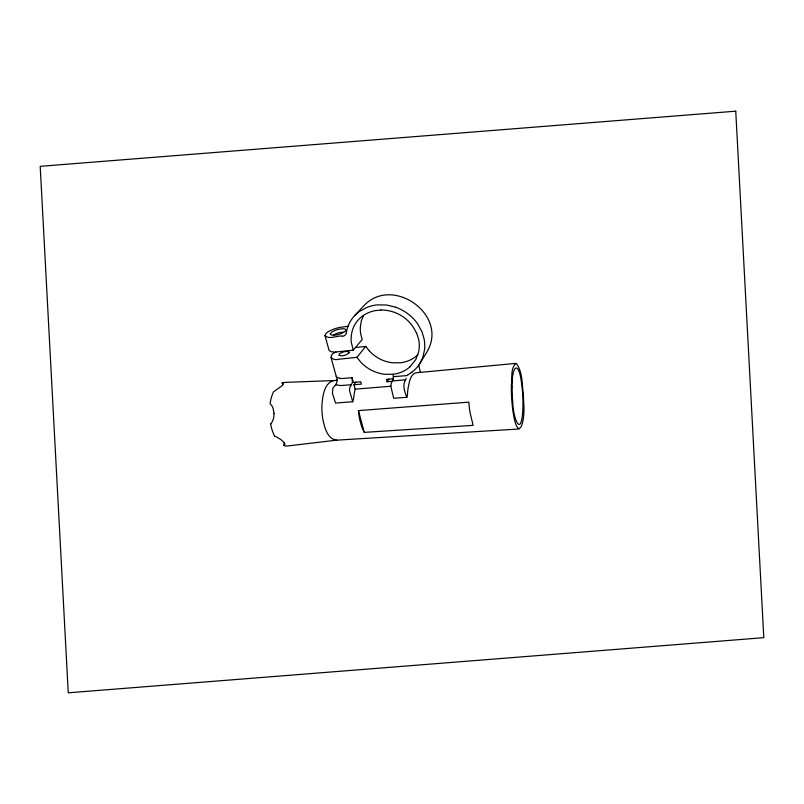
<?xml version="1.0" encoding="UTF-8"?>
<svg xmlns="http://www.w3.org/2000/svg" width="804" height="804" viewBox="0 0 804 804"><rect width="100%" height="100%" fill="white"/><g stroke="black" fill="none" stroke-linecap="round" stroke-linejoin="round"><path stroke-width="1.21" d="M511.344 385.498C512.419 378.674 510.128 367.719 516.248 363.398C522.731 371.749 521.907 383.97 523.334 394.091A195.382 188.819 -28.4 0 1 523.635 401.879C525.695 425.467 517.133 443.828 512.691 409.246A180.96 174.88 -28.4 0 1 511.364 385.498M283.279 383.699L282.767 384.764L282.164 382.825A8.331 8.05 -28.4 0 1 284.465 382.413L333.801 380.563C324.283 382.875 322.786 395.769 321.992 404.1A69.516 67.174 -28.4 0 0 322.977 420.01C324.705 427.567 327.399 439.004 336.524 440.17L519.213 428.994M283.812 445.486C283.902 440.2 286.103 445.114 283.812 445.486A8.693 8.402 -28.4 0 0 287.701 445.959L336.856 440.14M409.909 366.885L415.718 359.71L418.633 352.011A31.135 30.09 -28.4 0 0 418.633 339.288L416.522 332.745M363.549 315.339L361.267 321.057L360.323 327.228A32.441 31.346 -28.4 0 0 360.936 335.017L362.242 339.439L353.237 350.182L334.856 352.112L331.027 351.7L329.087 350.454L324.997 335.65C325.59 331.791 330.665 330.605 333.72 329.127A44.682 43.175 -28.4 0 1 339.66 327.439L348.011 326.263M515.766 363.388L415.819 372.815C409.939 374.815 409.347 382.603 408.141 387.799A70.45 68.089 -28.4 0 0 407.467 394.161A35.105 33.929 -28.4 0 1 407.377 395.216L406.824 397.297L393.679 398.271L390.834 386.272L391.257 383.267L393.327 378.986L393.146 374.282L384.402 374.262A39.547 38.21 -28.4 0 1 371.579 370.302L370.373 369.659A42.431 41.004 -28.4 0 1 360.845 362.252L356.916 357.328L339.198 359.197C331.63 361.247 327.449 355.267 335.982 352.051M406.161 378.372A5.527 5.347 -28.4 0 1 405.578 379.789C402.161 384.975 404.713 392.181 406.824 397.297M412.1 372.021L412.211 371.94A31.587 30.522 -28.4 0 0 420.11 363.137L427.035 351.75C448.964 314.856 392.302 274.978 363.8 305.801L353.79 316.555A32.2 31.115 -28.4 0 0 346.383 332.524M420.11 363.137L422.803 357.619L424.582 349.479A39.517 38.19 -28.4 0 0 424.11 338.926L422.08 332.012L417.718 323.982A47.758 46.16 -28.4 0 0 395.679 307.218M392.382 381.277L387.086 381.759L388.814 379.166M355.207 389.166A55.587 53.717 -28.4 0 0 353.609 398.653L352.725 401.709L349.489 390.422L349.83 387.347L352.423 382.583L352.072 377.649L344.383 378.382A19.346 18.693 -28.4 0 1 339.62 378.322M282.717 384.835L281.933 385.749A16.552 15.99 -28.4 0 1 281.691 386L273.481 391.87L272.365 394.503A46.592 45.024 -28.4 0 0 270.074 403.799A11.326 10.944 -28.4 0 1 272.988 408.04L274.114 413.437M390.834 386.242L355.117 389.176L353.951 384.774L355.891 382.201M337.097 379.629A8.583 8.291 -28.4 0 1 335.559 384.885L333.389 387.538A4.894 4.723 -28.4 0 0 332.776 388.533L332.484 393.498L335.549 403.075L352.785 401.709M356.916 357.328L365.77 346.393L369.538 351.187M354.584 315.671L359.247 311.51L366.775 307.47A39.145 37.828 -28.4 0 1 377.347 304.867L386.593 304.997L395.689 307.208M411.919 372.162L411.105 372.765M411.035 372.815L408.251 374.674M407.929 374.875L407.829 374.945A2.834 2.744 -28.4 0 0 407.125 375.568L393.447 376.664M342.484 336.112C337.559 335.218 329.308 340.002 324.997 335.65M355.438 347.549L365.77 346.393M333.499 380.583L337.117 380.242M393.367 378.744L386.513 379.377L387.086 381.759M351.499 384.714L340.785 385.558L335.509 384.855M405.578 379.789L392.593 380.955M353.951 384.774L361.338 384.101L360.725 381.759L353.338 382.443L352.072 377.649M358.453 410.603L468.863 402.151A121.927 117.826 -28.4 0 0 469.938 412.1L473.114 425.356L364.252 432.381L361.75 426.944L359.79 419.969A71.687 69.285 -28.4 0 1 358.584 412.191L358.453 410.603L364.252 432.381M380.955 310.053L374.945 310.666A30.321 29.296 -28.4 0 0 363.207 315.57C356.996 319.801 352.654 326.605 351.549 334.052A32.592 31.497 -28.4 0 0 351.288 342.273L353.237 350.182M282.164 382.825L283.259 383.438M339.63 378.282L337.328 377.528L336.203 376.282M284.395 442.914L281.149 439.758L276.325 436.833A25.638 24.783 -28.4 0 0 274.606 436.09M349.137 352.252L347.489 351.459A6.854 6.623 -28.4 0 0 346.886 351.438A12.653 12.231 -28.4 0 0 339.991 353.519A5.909 5.708 -28.4 0 0 339.65 353.69L338.886 355.378L341.981 355.86A12.663 12.241 -28.4 0 0 343.68 355.579A15.668 15.145 -28.4 0 0 346.243 354.755L348.825 353.137A1.136 1.095 -28.4 0 0 349.197 352.242M330.977 357.338L337.127 379.619M418.814 365.106L420.321 372.393M393.146 374.282A32.351 31.266 -28.4 0 0 398.111 373.277L399.407 372.885A28.944 27.969 -28.4 0 0 409.909 366.885M380.955 309.962A40.089 38.743 -28.4 0 1 416.321 332.836M274.546 436.12A48.883 47.235 -28.4 0 1 270.626 423.969M273.873 413.467A15.105 14.593 -28.4 0 1 270.727 424.12M346.514 332.544A4.452 4.311 -28.4 0 1 342.494 336.303M417.899 354.765A28.14 27.195 -28.4 0 1 407.015 361.287A31.306 30.25 -28.4 0 1 400.814 362.755L392.332 362.785A37.838 36.562 -28.4 0 1 379.91 358.986L378.744 358.363A40.532 39.165 -28.4 0 1 369.549 351.187M333.72 335.178A4.301 4.151 -28.4 0 1 335.178 334.132A13.929 13.467 -28.4 0 1 342.253 332.313A4.141 4 -28.4 0 1 343.62 332.474M512.188 386.704L512.188 390.322A171.262 165.503 -28.4 0 0 512.721 401.518C513.113 419.618 521.726 439.205 522.901 407.929A153.906 148.73 -28.4 0 0 521.615 383.699C518.761 359.438 511.696 365.559 512.188 386.704M330.253 333.851L331.439 335.017L335.489 335.047A24.351 23.527 -28.4 0 0 341.77 333.358L345.599 331.057A2.874 2.774 -28.4 0 0 345.861 330.725C346.413 327.509 340.353 329.037 338.454 329.369A27.989 27.055 -28.4 0 0 335.499 330.263L331.871 331.972L330.253 333.851M735.75 111.183L40.2 166.327L68.25 692.817L763.8 637.672L735.75 111.183"/></g></svg>
